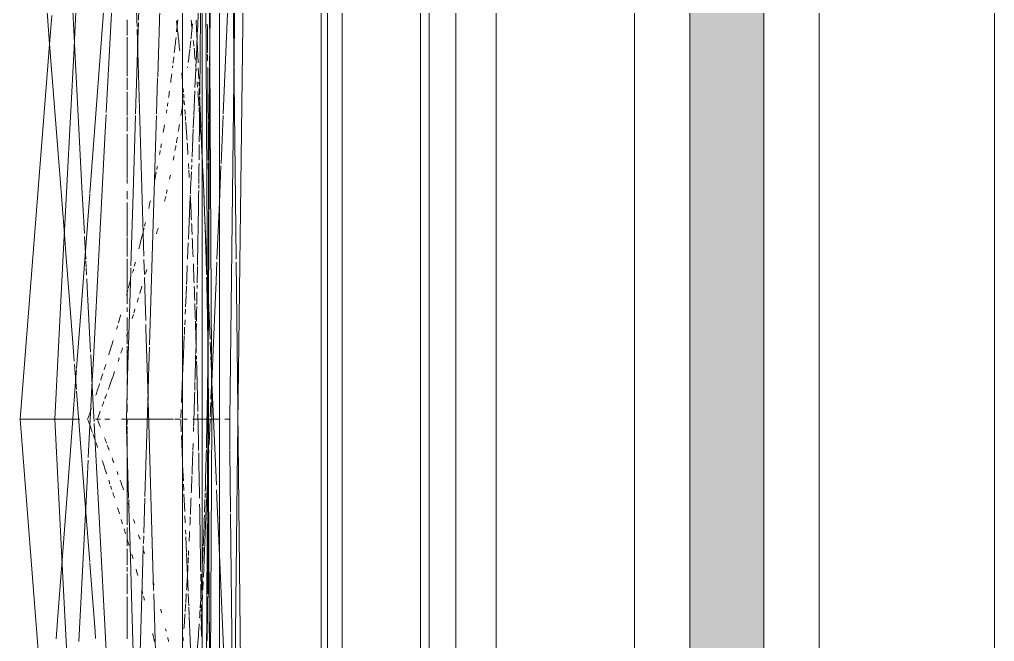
# Model space of a CAD drawing. Header units: inches. Extents: x -2349 to 1043, y -456 to 2193.
# Drawn here: x 992.5 to 1005.7, y 388.36 to 396.78 of the extents above; entities that cross this region are included whole.
import ezdxf

# ---------------------------------------------------------------- set-up
doc = ezdxf.new("R2010")
doc.units = ezdxf.units.IN
doc.header["$MEASUREMENT"] = 0
for name, color, linetype, lineweight in [('5033_00_7th-9th Floors_Updated_dwg', 8, 'Continuous', 9), ('A-GLAZ-CURT', 52, 'Continuous', 13), ('A-GLAZ-CWMG', 51, 'Continuous', 13), ('A-Shell', 7, 'Continuous', 9), ('A-WALL', 113, 'Continuous', 13), ('I-FURN', 30, 'Continuous', 9), ('I-WALL', 2, 'Continuous', 13)]:
    doc.layers.add(name, color=color, linetype=linetype, lineweight=lineweight)

# ---------------------------------------------------------------- blocks, each defined once
blk = doc.blocks.new('5033_00_7th-9th Floors_Updated_dwg-8585573-7TH FLOOR POWER _ SIGNAL')
at = {"layer": 'A-Shell'}
for p, q in [((993.954, 216.544), (993.954, 216.754)), ((993.954, 216.754), (993.954, 216.544)), ((993.954, 215.991), (993.954, 216.522)), ((993.954, 216.522), (993.954, 215.991)), ((993.954, 215.807), (993.954, 215.97)), ((993.954, 215.97), (993.954, 215.807)), ((993.954, 215.459), (993.954, 215.779)), ((993.954, 215.779), (993.954, 215.459)), ((993.954, 215.248), (993.954, 215.442)), ((993.954, 215.442), (993.954, 215.248)), ((993.954, 214.613), (993.954, 215.209)), ((993.954, 215.209), (993.954, 214.613)), ((993.954, 214.54), (993.954, 214.604)), ((993.954, 214.604), (993.954, 214.54)), ((993.954, 214.326), (993.954, 214.436)), ((993.954, 214.436), (993.954, 214.326)), ((993.954, 213.821), (993.954, 214.281)), ((993.954, 214.281), (993.954, 213.821)), ((993.954, 213.552), (993.954, 213.808)), ((993.954, 213.808), (993.954, 213.552)), ((993.954, 212.908), (993.954, 213.517)), ((993.954, 213.517), (993.954, 212.908)), ((993.954, 212.802), (993.954, 212.858)), ((993.954, 212.858), (993.954, 212.802)), ((993.954, 212.535), (993.954, 212.725)), ((993.954, 212.725), (993.954, 212.535)), ((993.954, 212.364), (993.954, 212.512)), ((993.954, 212.512), (993.954, 212.364)), ((993.954, 212.222), (993.954, 212.338)), ((993.954, 212.338), (993.954, 212.222)), ((993.954, 211.955), (993.954, 212.214)), ((993.954, 212.214), (993.954, 211.955)), ((993.954, 211.609), (993.954, 211.9)), ((993.954, 211.9), (993.954, 211.609)), ((993.954, 211.443), (993.954, 211.549)), ((993.954, 211.549), (993.954, 211.443)), ((993.954, 211.276), (993.954, 211.347)), ((993.954, 211.347), (993.954, 211.276)), ((993.954, 211.199), (993.954, 211.25)), ((993.954, 211.25), (993.954, 211.199)), ((993.954, 211.144), (993.954, 211.189)), ((993.954, 211.189), (993.954, 211.144)), ((993.954, 210.946), (993.954, 211.127)), ((993.954, 211.127), (993.954, 210.946)), ((993.954, 209.632), (993.954, 209.882)), ((993.954, 209.882), (993.954, 209.632)), ((993.954, 209.369), (993.954, 209.592)), ((993.954, 209.592), (993.954, 209.369)), ((993.954, 209.284), (993.954, 209.346)), ((993.954, 209.346), (993.954, 209.284)), ((993.954, 208.985), (993.954, 209.256)), ((993.954, 209.256), (993.954, 208.985)), ((993.954, 208.372), (993.954, 208.943)), ((993.954, 208.943), (993.954, 208.372))]:
    blk.add_line(p, q, dxfattribs=at)
at = {"layer": 'A-Shell', "flags": 128}
for points in [[(993.954, 210.432), (993.954, 210.79), (993.954, 210.838)], [(993.954, 210.838), (993.954, 210.79), (993.954, 210.432)], [(993.954, 209.919), (993.954, 210.226), (993.954, 210.43)], [(993.954, 210.43), (993.954, 210.226), (993.954, 209.919)]]:
    blk.add_lwpolyline(points, dxfattribs=at)
blk = doc.blocks.new('System Panel - Glazed-7824390-7TH FLOOR POWER _ SIGNAL')
at = {"layer": 'A-GLAZ-CURT', "lineweight": 9}
blk.add_hatch(color=7, dxfattribs=at).paths.add_polyline_path([(-30.25, -0.5), (30.25, -0.5), (30.25, 0.5), (-30.25, 0.5)], flags=0)
at = {"layer": 'A-GLAZ-CURT', "color": 8, "lineweight": 20}
for p, q in [((30.25, 0.5), (-30.25, 0.5)), ((-30.25, -0.5), (30.25, -0.5))]:
    blk.add_line(p, q, dxfattribs=at)
blk = doc.blocks.new('Rectangular Mullion - 1_5_ x 2_5_ rectangular SS-7796928-7TH FLOOR POWER _ SIGNAL')
at = {"layer": 'A-GLAZ-CWMG', "lineweight": 9}
for p, q in [((1000.829, -63.792), (1000.829, -124.292)), ((1003.329, -63.792), (1003.329, -124.292))]:
    blk.add_line(p, q, dxfattribs=at)
blk = doc.blocks.new('Walls 1 - Walls 1-7438491-7TH FLOOR POWER _ SIGNAL')
at = {"layer": 'A-WALL', "lineweight": 9}
for p, q in [((996.868, 298.776), (996.868, 435.47)), ((998.408, 435.457), (998.408, 298.789)), ((998.046, 435.249), (998.046, 298.776)), ((997.929, 435.186), (997.929, 298.776)), ((998.954, 434.474), (998.954, 299.772)), ((996.584, 401.097), (996.584, 334.633)), ((996.67, 401.097), (996.67, 334.633))]:
    blk.add_line(p, q, dxfattribs=at)
blk = doc.blocks.new('Curtains_and_Valance_14992 - Curtains_and_Valance_14992-7816730-7TH FLOOR POWER _ SIGNAL')
at = {"layer": 'I-FURN'}
for p, q in [((-2.449, 24), (-2.05, 18.836)), ((0.017, 23.783), (0.017, 0)), ((0.017, 0), (0.146, 23.755)), ((0.25, 23.689), (0.25, 4.326)), ((-0.25, 6.21), (-0.25, 22.217)), ((-0.868, 19.157), (-0.919, 20.855)), ((0.423, 20.827), (0.442, 19.116)), ((-1.714, 18.849), (-1.782, 20.155)), ((-0.866, 19.068), (-0.868, 19.157)), ((-0.059, 19.029), (-0.064, 19.157)), ((-0.774, 15.961), (-0.865, 19.029)), ((-0.052, 18.879), (-0.059, 19.029)), ((0.442, 19.116), (0.477, 15.92)), ((-2.05, 18.836), (-1.913, 17.067)), ((-1.612, 16.889), (-1.713, 18.831)), ((-0.039, 18.576), (-0.051, 18.863)), ((-0.03, 18.359), (-0.036, 18.51)), ((-0.026, 18.265), (-0.028, 18.315)), ((-0.02, 18.14), (-0.024, 18.229)), ((-0.008, 17.862), (-0.019, 18.12)), ((-0.001, 17.699), (-0.008, 17.862)), ((0.017, 17.296), (0, 17.673)), ((0.025, 17.112), (0.018, 17.27)), ((-1.913, 17.064), (-1.85, 16.252)), ((0.032, 16.943), (0.026, 17.07)), ((0.048, 16.568), (0.032, 16.94)), ((-1.58, 16.267), (-1.612, 16.889)), ((0.075, 15.952), (0.049, 16.558)), ((-1.85, 16.252), (-1.831, 16.001)), ((-1.562, 15.92), (-1.577, 16.225)), ((-1.831, 16.001), (-1.732, 14.728)), ((-1.556, 15.809), (-1.56, 15.892)), ((-0.767, 15.712), (-0.773, 15.916)), ((0.085, 15.713), (0.076, 15.92)), ((0.477, 15.879), (0.49, 14.737)), ((-1.55, 15.706), (-1.555, 15.797)), ((-1.542, 15.538), (-1.548, 15.652)), ((-0.752, 15.22), (-0.766, 15.669)), ((0.1, 15.365), (0.087, 15.683)), ((-1.496, 14.661), (-1.542, 15.538)), ((0.123, 14.836), (0.1, 15.365)), ((-0.748, 15.09), (-0.752, 15.22)), ((-0.745, 14.98), (-0.747, 15.035)), ((-0.722, 14.175), (-0.745, 14.98)), ((0.132, 14.626), (0.125, 14.796)), ((-1.732, 14.728), (-1.717, 14.537)), ((0.49, 14.737), (0.606, 4.093)), ((-1.472, 14.205), (-1.494, 14.626)), ((0.142, 14.408), (0.133, 14.602)), ((-1.714, 14.496), (-1.692, 14.205)), ((0.209, 12.861), (0.144, 14.347)), ((-1.692, 14.205), (-1.688, 14.155)), ((-1.45, 13.785), (-1.472, 14.205)), ((-0.716, 14.002), (-0.722, 14.175)), ((-1.686, 14.131), (-1.559, 12.49)), ((-0.712, 13.852), (-0.716, 13.978)), ((-1.447, 13.721), (-1.45, 13.785)), ((-0.641, 11.433), (-0.712, 13.852)), ((-1.388, 12.595), (-1.446, 13.695)), ((0.102, 12.751), (0.103, 13.085)), ((0.102, 12.08), (0.102, 12.751)), ((0.217, 12.685), (0.212, 12.795)), ((0.25, 11.915), (0.217, 12.684)), ((-1.256, 10.047), (-1.388, 12.595)), ((-1.559, 12.49), (-1.507, 11.814)), ((0.331, 10.048), (0.25, 11.915)), ((-1.506, 11.804), (-1.434, 10.875)), ((-0.606, 10.264), (-0.639, 11.389)), ((0.111, 11.168), (0.109, 11.314)), ((0.116, 10.847), (0.111, 11.168)), ((-1.434, 10.875), (-1.427, 10.782))]:
    blk.add_line(p, q, dxfattribs=at)
at = {"layer": 'I-FURN', "flags": 128}
blk.add_lwpolyline([(0.108, 11.343), (0.101, 11.825), (0.102, 12.036)], dxfattribs=at)
at = {"layer": 'I-FURN'}
for points in [[(-0.12, 19.036), (-0.125, 19.076), (-0.129, 19.116), (-0.134, 19.157)], [(-0.331, 19.145), (-0.324, 19.088), (-0.318, 19.03), (-0.312, 18.973)], [(-0.096, 18.805), (-0.099, 18.83), (-0.101, 18.855), (-0.104, 18.88)], [(-0.079, 18.622), (-0.084, 18.674), (-0.088, 18.725), (-0.093, 18.776)], [(-0.065, 18.468), (-0.066, 18.482), (-0.068, 18.496), (-0.069, 18.509)], [(-0.26, 18.44), (-0.258, 18.423), (-0.257, 18.406), (-0.255, 18.389)], [(-0.255, 18.389), (-0.253, 18.362), (-0.25, 18.336), (-0.248, 18.309)], [(-0.241, 18.231), (-0.24, 18.213), (-0.239, 18.196), (-0.237, 18.179)], [(-0.047, 18.249), (-0.049, 18.273), (-0.051, 18.297), (-0.053, 18.321)], [(-0.235, 18.155), (-0.234, 18.135), (-0.232, 18.116), (-0.231, 18.097)], [(-0.028, 17.996), (-0.032, 18.059), (-0.037, 18.123), (-0.042, 18.187)], [(-0.228, 18.062), (-0.226, 18.044), (-0.225, 18.026), (-0.223, 18.008)], [(-0.012, 17.764), (-0.016, 17.833), (-0.021, 17.903), (-0.026, 17.973)], [(-0.219, 17.945), (-0.217, 17.923), (-0.215, 17.901), (-0.214, 17.879)], [(-0.212, 17.861), (-0.211, 17.84), (-0.209, 17.818), (-0.208, 17.797)], [(-0.206, 17.775), (-0.2, 17.694), (-0.194, 17.613), (-0.189, 17.531)], [(-0.002, 17.612), (-0.005, 17.658), (-0.008, 17.704), (-0.011, 17.75)], [(-0.187, 17.494), (-0.183, 17.442), (-0.18, 17.389), (-0.177, 17.337)], [(0.014, 17.335), (0.012, 17.381), (0.009, 17.428), (0.006, 17.474)], [(0.02, 17.227), (0.018, 17.263), (0.016, 17.299), (0.014, 17.335)], [(-0.169, 17.213), (-0.168, 17.19), (-0.166, 17.166), (-0.165, 17.143)], [(-0.164, 17.124), (-0.162, 17.091), (-0.16, 17.058), (-0.158, 17.025)], [(0.029, 17.039), (0.028, 17.068), (0.026, 17.097), (0.025, 17.125)], [(0.034, 16.938), (0.033, 16.958), (0.032, 16.978), (0.031, 16.998)], [(-0.145, 16.784), (-0.14, 16.672), (-0.134, 16.561), (-0.129, 16.451)], [(0.039, 16.804), (0.039, 16.824), (0.038, 16.844), (0.037, 16.865)], [(0.045, 16.667), (0.043, 16.709), (0.042, 16.752), (0.04, 16.794)], [(0.049, 16.566), (0.048, 16.589), (0.047, 16.612), (0.046, 16.635)], [(0.065, 16.09), (0.061, 16.236), (0.056, 16.383), (0.05, 16.53)], [(-0.127, 16.403), (-0.125, 16.37), (-0.124, 16.337), (-0.122, 16.303)], [(-0.122, 16.299), (-0.121, 16.283), (-0.121, 16.267), (-0.12, 16.251)], [(-0.118, 16.204), (-0.115, 16.148), (-0.113, 16.093), (-0.111, 16.037)], [(-0.11, 16.028), (-0.109, 16.001), (-0.108, 15.974), (-0.107, 15.948)], [(0.071, 15.917), (0.069, 15.975), (0.067, 16.032), (0.065, 16.09)], [(-0.103, 15.854), (-0.1, 15.768), (-0.097, 15.683), (-0.093, 15.598)], [(0.076, 15.711), (0.074, 15.779), (0.072, 15.847), (0.071, 15.915)], [(-0.092, 15.551), (-0.089, 15.487), (-0.087, 15.424), (-0.085, 15.36)], [(-0.084, 15.32), (-0.081, 15.247), (-0.079, 15.174), (-0.076, 15.102)], [(0.093, 14.822), (0.091, 14.972), (0.089, 15.122), (0.086, 15.272)], [(-0.076, 15.077), (-0.074, 15.036), (-0.073, 14.994), (-0.072, 14.953)], [(-0.071, 14.933), (-0.07, 14.91), (-0.07, 14.887), (-0.069, 14.863)], [(-0.069, 14.858), (-0.068, 14.834), (-0.067, 14.81), (-0.067, 14.786)], [(0.094, 14.737), (0.094, 14.759), (0.094, 14.781), (0.093, 14.803)], [(-0.067, 14.781), (-0.065, 14.738), (-0.064, 14.696), (-0.063, 14.654)], [(0.095, 14.675), (0.095, 14.696), (0.095, 14.716), (0.094, 14.737)], [(-0.062, 14.608), (-0.061, 14.593), (-0.061, 14.578), (-0.06, 14.563)], [(-0.06, 14.536), (-0.057, 14.451), (-0.055, 14.366), (-0.053, 14.282)], [(0.098, 14.439), (0.097, 14.492), (0.097, 14.544), (0.096, 14.596)], [(0.101, 13.97), (0.1, 14.124), (0.099, 14.279), (0.098, 14.434)], [(-0.053, 14.275), (-0.05, 14.171), (-0.048, 14.068), (-0.045, 13.965)], [(-0.045, 13.965), (-0.044, 13.928), (-0.044, 13.891), (-0.043, 13.854)], [(0.103, 13.484), (0.103, 13.645), (0.102, 13.807), (0.101, 13.97)], [(-0.042, 13.825), (-0.038, 13.658), (-0.035, 13.492), (-0.032, 13.327)], [(0.103, 13.255), (0.103, 13.309), (0.103, 13.363), (0.103, 13.417)], [(-0.031, 13.295), (-0.027, 13.106), (-0.024, 12.919), (-0.02, 12.732)], [(0.103, 13.085), (0.103, 13.135), (0.103, 13.185), (0.103, 13.234)], [(0.102, 12.835), (0.102, 12.918), (0.103, 13.002), (0.103, 13.085)], [(0.101, 12.628), (0.102, 12.697), (0.102, 12.766), (0.102, 12.835)], [(-0.02, 12.732), (-0.02, 12.716), (-0.02, 12.699), (-0.02, 12.683)], [(-0.018, 12.603), (-0.015, 12.386), (-0.011, 12.17), (-0.008, 11.956)], [(0.091, 11.387), (0.096, 11.788), (0.099, 12.194), (0.101, 12.606)], [(-0.008, 11.958), (-0.007, 11.869), (-0.005, 11.779), (-0.004, 11.69)], [(-0.004, 11.655), (-0.003, 11.623), (-0.003, 11.59), (-0.002, 11.557)], [(-0.002, 11.519), (-0.001, 11.443), (0, 11.367), (0.001, 11.291)], [(0.002, 11.237), (0.002, 11.209), (0.003, 11.18), (0.003, 11.152)], [(0.083, 10.749), (0.085, 10.925), (0.088, 11.101), (0.09, 11.279)], [(0.09, 11.279), (0.09, 11.301), (0.09, 11.322), (0.091, 11.344)], [(0.004, 11.103), (0.005, 11.005), (0.006, 10.908), (0.007, 10.811)]]:
    blk.add_open_spline(points, degree=3, dxfattribs=at)
for points, knots in [([(-0.312, 18.97), (-0.311, 18.967), (-0.303, 18.89), (-0.295, 18.813), (-0.288, 18.74)], [-0.65072032, -0.65072032, -0.65072032, -0.65072032, -0.65, -0.6349616, -0.6349616, -0.6349616, -0.6349616]), ([(0.086, 15.273), (0.085, 15.305), (0.082, 15.436), (0.08, 15.569), (0.077, 15.669)], [-0.60673709, -0.60673709, -0.60673709, -0.60673709, -0.6, -0.57870084, -0.57870084, -0.57870084, -0.57870084])]:
    blk.add_open_spline(points, degree=3, knots=knots, dxfattribs=at)
blk = doc.blocks.new('Curtains_and_Valance_14992 - Curtains_and_Valance_14992-V34-7TH FLOOR POWER _ SIGNAL')
at = {"layer": 'I-FURN'}
for p, q in [((0.017, 43.283), (0.017, 24)), ((0.147, 24), (0.043, 43.276)), ((0.25, 43.189), (0.25, 23.826)), ((0.624, 43.158), (0.497, 32.835)), ((-0.25, 25.71), (-0.25, 41.717)), ((-0.586, 37.888), (-0.503, 40.599)), ((0.12, 38.324), (0.131, 39.952)), ((0.301, 37.386), (0.384, 39.293)), ((-1.321, 38.763), (-1.506, 36.314)), ((-1.283, 37.404), (-1.212, 38.748)), ((0.117, 38.027), (0.12, 38.324)), ((0.112, 37.316), (0.117, 38.01)), ((-0.596, 37.556), (-0.587, 37.873)), ((-0.602, 37.387), (-0.596, 37.556)), ((-1.296, 37.147), (-1.284, 37.379)), ((-0.606, 37.244), (-0.602, 37.362)), ((0.107, 36.632), (0.112, 37.28)), ((0.273, 36.715), (0.301, 37.362)), ((-1.457, 34.067), (-1.296, 37.147)), ((-0.697, 34.258), (-0.606, 37.239)), ((0.103, 36.09), (0.107, 36.596)), ((0.25, 36.188), (0.271, 36.681)), ((-1.507, 36.298), (-1.565, 35.53)), ((0.102, 35.85), (0.103, 36.068)), ((0.217, 35.42), (0.25, 36.188)), ((-1.565, 35.53), (-1.615, 34.867)), ((0.21, 35.262), (0.215, 35.377)), ((0.204, 35.119), (0.21, 35.26)), ((0.196, 34.923), (0.204, 35.111)), ((0.145, 33.758), (0.196, 34.923)), ((-1.615, 34.867), (-1.685, 33.937)), ((-0.706, 33.98), (-0.698, 34.226)), ((-1.472, 33.773), (-1.457, 34.067)), ((-0.721, 33.478), (-0.706, 33.98)), ((-1.694, 33.82), (-1.746, 33.134)), ((-1.686, 33.919), (-1.694, 33.82)), ((-1.526, 32.735), (-1.472, 33.773)), ((0.14, 33.636), (0.145, 33.737)), ((0.135, 33.524), (0.14, 33.636)), ((-0.76, 32.207), (-0.721, 33.478)), ((0.125, 33.283), (0.133, 33.476)), ((0.109, 32.908), (0.124, 33.25)), ((-1.746, 33.134), (-1.778, 32.705)), ((0.102, 32.748), (0.106, 32.831)), ((0.497, 32.831), (0.439, 28.114)), ((-1.778, 32.705), (-1.876, 31.4)), ((-1.557, 32.137), (-1.528, 32.697)), ((0.087, 32.399), (0.1, 32.701)), ((0.067, 31.945), (0.087, 32.399)), ((-1.575, 31.805), (-1.557, 32.137)), ((-0.775, 31.708), (-0.761, 32.184)), ((0.032, 31.112), (0.067, 31.935)), ((-1.656, 30.242), (-1.575, 31.805)), ((-0.78, 31.57), (-0.776, 31.671)), ((-0.787, 31.323), (-0.781, 31.536)), ((-1.876, 31.4), (-1.929, 30.704)), ((-0.832, 29.848), (-0.787, 31.323)), ((0.024, 30.939), (0.029, 31.052)), ((0.017, 30.773), (0.021, 30.87)), ((-1.929, 30.704), (-1.961, 30.278)), ((0.001, 30.394), (0.016, 30.757))]:
    blk.add_line(p, q, dxfattribs=at)
for points in [[(-0.004, 39.162), (-0.006, 38.891), (-0.007, 38.615), (-0.01, 38.335)], [(0.09, 38.211), (0.089, 38.342), (0.087, 38.472), (0.086, 38.601)], [(-0.01, 38.335), (-0.011, 38.17), (-0.012, 38.002), (-0.014, 37.834)], [(0.09, 38.105), (0.09, 38.133), (0.09, 38.161), (0.09, 38.189)], [(0.092, 37.884), (0.092, 37.927), (0.091, 37.97), (0.091, 38.014)], [(-0.014, 37.834), (-0.015, 37.774), (-0.015, 37.714), (-0.016, 37.654)], [(0.092, 37.828), (0.092, 37.847), (0.092, 37.865), (0.092, 37.884)], [(0.099, 36.76), (0.097, 37.122), (0.095, 37.478), (0.092, 37.828)], [(-0.016, 37.618), (-0.017, 37.558), (-0.017, 37.496), (-0.018, 37.435)], [(-0.018, 37.435), (-0.019, 37.294), (-0.021, 37.152), (-0.023, 37.009)], [(-0.023, 36.973), (-0.024, 36.903), (-0.025, 36.833), (-0.026, 36.763)], [(-0.027, 36.627), (-0.028, 36.596), (-0.028, 36.564), (-0.029, 36.532)], [(-0.026, 36.712), (-0.027, 36.686), (-0.027, 36.66), (-0.027, 36.634)], [(-0.029, 36.525), (-0.029, 36.498), (-0.029, 36.472), (-0.03, 36.445)], [(-0.031, 36.347), (-0.036, 36.015), (-0.041, 35.678), (-0.047, 35.337)], [(-0.03, 36.427), (-0.03, 36.409), (-0.03, 36.392), (-0.031, 36.374)], [(0.101, 36.148), (0.101, 36.17), (0.101, 36.192), (0.101, 36.214)], [(-0.047, 35.319), (-0.048, 35.246), (-0.05, 35.173), (-0.051, 35.1)], [(-0.052, 35.072), (-0.052, 35.055), (-0.052, 35.038), (-0.053, 35.021)], [(-0.054, 34.971), (-0.055, 34.915), (-0.056, 34.859), (-0.057, 34.803)], [(-0.057, 34.776), (-0.059, 34.711), (-0.06, 34.646), (-0.062, 34.58)], [(0.094, 34.156), (0.096, 34.342), (0.098, 34.527), (0.099, 34.712)], [(-0.062, 34.547), (-0.064, 34.457), (-0.066, 34.367), (-0.068, 34.276)], [(-0.072, 34.123), (-0.072, 34.103), (-0.073, 34.083), (-0.073, 34.063)], [(-0.07, 34.204), (-0.071, 34.181), (-0.071, 34.159), (-0.072, 34.136)], [(0.09, 33.783), (0.092, 33.898), (0.093, 34.013), (0.094, 34.128)], [(-0.073, 34.062), (-0.076, 33.966), (-0.078, 33.871), (-0.081, 33.775)], [(-0.081, 33.756), (-0.082, 33.719), (-0.083, 33.681), (-0.084, 33.644)], [(0.086, 33.491), (0.087, 33.589), (0.089, 33.686), (0.09, 33.783)], [(-0.085, 33.62), (-0.086, 33.58), (-0.087, 33.54), (-0.088, 33.501)], [(-0.089, 33.477), (-0.092, 33.371), (-0.095, 33.264), (-0.099, 33.157)], [(-0.088, 33.501), (-0.089, 33.493), (-0.089, 33.486), (-0.089, 33.479)], [(0.073, 32.861), (0.078, 33.067), (0.082, 33.271), (0.085, 33.474)], [(0.085, 33.479), (0.086, 33.483), (0.086, 33.487), (0.086, 33.491)], [(-0.099, 33.142), (-0.1, 33.123), (-0.101, 33.103), (-0.101, 33.083)], [(-0.107, 32.921), (-0.107, 32.892), (-0.108, 32.864), (-0.109, 32.836)], [(-0.11, 32.825), (-0.111, 32.781), (-0.113, 32.737), (-0.114, 32.693)], [(0.057, 32.271), (0.063, 32.46), (0.068, 32.649), (0.073, 32.836)], [(-0.115, 32.688), (-0.117, 32.627), (-0.119, 32.565), (-0.121, 32.504)], [(-0.122, 32.482), (-0.125, 32.406), (-0.128, 32.33), (-0.131, 32.253)], [(0.055, 32.186), (0.056, 32.207), (0.056, 32.228), (0.057, 32.249)], [(-0.134, 32.186), (-0.137, 32.111), (-0.14, 32.037), (-0.143, 31.962)], [(0.048, 31.991), (0.05, 32.049), (0.052, 32.106), (0.054, 32.164)], [(-0.145, 31.93), (-0.146, 31.892), (-0.148, 31.855), (-0.15, 31.818)], [(0.031, 31.539), (0.037, 31.677), (0.042, 31.814), (0.047, 31.95)], [(-0.154, 31.731), (-0.156, 31.687), (-0.158, 31.644), (-0.16, 31.601)], [(-0.167, 31.468), (-0.168, 31.447), (-0.169, 31.426), (-0.17, 31.406)], [(0.023, 31.353), (0.026, 31.407), (0.028, 31.461), (0.03, 31.515)], [(-0.171, 31.377), (-0.172, 31.351), (-0.174, 31.325), (-0.175, 31.3)], [(0.021, 31.296), (0.021, 31.312), (0.022, 31.328), (0.023, 31.344)], [(-0.187, 31.089), (-0.19, 31.04), (-0.193, 30.991), (-0.196, 30.942)], [(0.007, 31.024), (0.008, 31.043), (0.009, 31.061), (0.01, 31.079)], [(0.002, 30.931), (0.004, 30.958), (0.005, 30.985), (0.007, 31.011)], [(-0.199, 30.892), (-0.201, 30.851), (-0.204, 30.81), (-0.206, 30.768)], [(-0.011, 30.697), (-0.009, 30.728), (-0.007, 30.76), (-0.005, 30.791)], [(-0.004, 30.821), (-0.002, 30.845), (-0.001, 30.869), (0, 30.892)], [(-0.207, 30.754), (-0.21, 30.719), (-0.212, 30.683), (-0.214, 30.647)], [(-0.019, 30.56), (-0.017, 30.596), (-0.015, 30.632), (-0.013, 30.668)], [(-0.216, 30.618), (-0.221, 30.55), (-0.225, 30.482), (-0.23, 30.414)], [(-0.032, 30.374), (-0.029, 30.41), (-0.027, 30.446), (-0.024, 30.482)], [(-0.239, 30.297), (-0.24, 30.281), (-0.241, 30.265), (-0.242, 30.249)]]:
    blk.add_open_spline(points, degree=3, dxfattribs=at)
for points, knots in [([(0.101, 36.23), (0.101, 36.299), (0.1, 36.463), (0.1, 36.626), (0.099, 36.72)], [-0.39579324, -0.39579324, -0.39579324, -0.39579324, -0.38461538, -0.36921621, -0.36921621, -0.36921621, -0.36921621]), ([(0.099, 34.712), (0.099, 34.804), (0.102, 35.263), (0.102, 35.714), (0.101, 36.069)], [-0.47594661, -0.47594661, -0.47594661, -0.47594661, -0.46153846, -0.40441722, -0.40441722, -0.40441722, -0.40441722]), ([(-0.177, 31.275), (-0.178, 31.243), (-0.181, 31.187), (-0.184, 31.131), (-0.186, 31.107)], [-0.350870067, -0.350870067, -0.350870067, -0.350870067, -0.346153846, -0.342670092, -0.342670092, -0.342670092, -0.342670092]), ([(0.011, 31.099), (0.012, 31.121), (0.015, 31.169), (0.017, 31.216), (0.018, 31.241)], [-0.657103549, -0.657103549, -0.657103549, -0.657103549, -0.653846154, -0.650174839, -0.650174839, -0.650174839, -0.650174839]), ([(-0.061, 29.974), (-0.061, 29.975), (-0.051, 30.108), (-0.041, 30.241), (-0.032, 30.374)], [-0.71156775, -0.71156775, -0.71156775, -0.71156775, -0.71153846, -0.69230769, -0.69230769, -0.69230769, -0.69230769])]:
    blk.add_open_spline(points, degree=3, knots=knots, dxfattribs=at)
blk = doc.blocks.new('Curtains_and_Valance_14992 - Curtains_and_Valance_14992-V39-7TH FLOOR POWER _ SIGNAL')
at = {"layer": 'I-FURN'}
for p, q in [((0.017, 34.033), (0.017, 24)), ((0.147, 24), (0.093, 34.013)), ((0.25, 33.938), (0.25, 14.575)), ((0.497, 32.817), (0.445, 28.596)), ((-1.714, 29.138), (-1.539, 32.48)), ((-0.25, 16.46), (-0.25, 32.466)), ((-0.049, 29.242), (-0.011, 30.124)), ((-0.846, 29.407), (-0.836, 29.729)), ((-2.022, 29.467), (-2.048, 29.132)), ((-0.85, 29.269), (-0.847, 29.372)), ((-0.868, 28.691), (-0.85, 29.269)), ((-0.058, 29.032), (-0.05, 29.223)), ((-2.048, 29.132), (-2.449, 24)), ((-1.72, 29.028), (-1.714, 29.138)), ((-1.866, 26.224), (-1.72, 29.028)), ((-0.069, 28.769), (-0.058, 29.032)), ((-0.885, 28.138), (-0.868, 28.691)), ((-0.081, 28.493), (-0.071, 28.732)), ((-0.071, 28.732), (-0.07, 28.759)), ((0.445, 28.596), (0.389, 24)), ((-0.097, 28.112), (-0.083, 28.45)), ((-0.918, 27.056), (-0.885, 28.112)), ((-0.105, 27.946), (-0.098, 28.106)), ((-0.116, 27.689), (-0.105, 27.932)), ((-0.121, 27.556), (-0.116, 27.679)), ((-0.125, 27.483), (-0.123, 27.528)), ((-0.14, 27.124), (-0.13, 27.351)), ((-0.129, 27.385), (-0.126, 27.442)), ((-0.143, 27.054), (-0.14, 27.12)), ((-0.948, 26.078), (-0.918, 27.056)), ((-0.164, 26.567), (-0.145, 27.011)), ((-0.169, 26.438), (-0.164, 26.567)), ((-0.181, 26.17), (-0.172, 26.39)), ((-1.982, 24), (-1.866, 26.224)), ((-0.95, 25.997), (-0.948, 26.053)), ((-0.192, 25.905), (-0.185, 26.084)), ((-0.981, 25.006), (-0.95, 25.997)), ((-0.196, 25.827), (-0.192, 25.903)), ((-0.202, 25.682), (-0.197, 25.801)), ((-0.209, 25.523), (-0.202, 25.674)), ((-0.213, 25.424), (-0.21, 25.49)), ((-0.225, 25.149), (-0.221, 25.248)), ((-0.219, 25.279), (-0.216, 25.346)), ((-0.237, 24.878), (-0.226, 25.132)), ((-0.989, 24.746), (-0.981, 24.993)), ((-0.249, 24.591), (-0.237, 24.875)), ((-1.011, 24), (-0.989, 24.746)), ((-0.265, 24.228), (-0.25, 24.567)), ((-0.274, 24.019), (-0.269, 24.134)), ((-2.449, 24), (-2.089, 19.341)), ((-1.88, 22.036), (-1.982, 24)), ((-1.008, 23.894), (-1.011, 24)), ((-0.267, 23.83), (-0.274, 24)), ((0.147, 24), (0.017, 24)), ((0.017, 24), (0.147, 24)), ((0.017, 24), (0.017, 0)), ((0.017, 0), (0.147, 24)), ((0.389, 24), (0.393, 23.58)), ((-1.003, 23.715), (-1.008, 23.892)), ((-0.25, 23.438), (-0.265, 23.781)), ((-0.98, 22.933), (-1.003, 23.715)), ((0.393, 23.575), (0.402, 22.741)), ((-0.238, 23.166), (-0.248, 23.381)), ((-0.233, 23.037), (-0.236, 23.121)), ((-0.22, 22.752), (-0.23, 22.985)), ((-0.976, 22.794), (-0.979, 22.912)), ((-0.961, 22.297), (-0.976, 22.794)), ((0.402, 22.722), (0.436, 19.631)), ((-0.214, 22.597), (-0.218, 22.694)), ((-0.207, 22.444), (-0.209, 22.5)), ((-0.2, 22.295), (-0.205, 22.408)), ((-0.936, 21.45), (-0.961, 22.286)), ((-0.196, 22.202), (-0.2, 22.286)), ((-0.183, 21.887), (-0.196, 22.194)), ((-1.825, 20.991), (-1.88, 22.036)), ((-0.173, 21.675), (-0.182, 21.875)), ((-0.165, 21.476), (-0.172, 21.638)), ((-0.884, 19.696), (-0.936, 21.45)), ((-0.159, 21.344), (-0.164, 21.458)), ((-0.116, 20.344), (-0.159, 21.332)), ((-1.74, 19.351), (-1.825, 20.991))]:
    blk.add_line(p, q, dxfattribs=at)
for points in [[(-0.313, 29.409), (-0.319, 29.355), (-0.324, 29.301), (-0.33, 29.246)], [(-0.338, 29.169), (-0.345, 29.1), (-0.353, 29.032), (-0.361, 28.964)], [(-0.148, 29.031), (-0.145, 29.062), (-0.141, 29.093), (-0.138, 29.125)], [(-0.172, 28.833), (-0.164, 28.894), (-0.157, 28.956), (-0.15, 29.017)], [(-0.367, 28.908), (-0.371, 28.88), (-0.374, 28.851), (-0.377, 28.823)], [(-0.395, 28.68), (-0.4, 28.641), (-0.405, 28.602), (-0.41, 28.562)], [(-0.382, 28.787), (-0.383, 28.778), (-0.384, 28.769), (-0.385, 28.759)], [(-0.181, 28.759), (-0.181, 28.763), (-0.18, 28.767), (-0.18, 28.771)], [(-0.426, 28.443), (-0.43, 28.414), (-0.435, 28.385), (-0.439, 28.356)], [(-0.449, 28.286), (-0.451, 28.271), (-0.453, 28.256), (-0.455, 28.24)], [(-0.254, 28.23), (-0.249, 28.262), (-0.245, 28.294), (-0.24, 28.326)], [(-0.463, 28.191), (-0.465, 28.175), (-0.467, 28.16), (-0.47, 28.144)], [(-0.272, 28.112), (-0.267, 28.145), (-0.262, 28.179), (-0.257, 28.212)], [(-0.333, 27.742), (-0.329, 27.769), (-0.324, 27.795), (-0.319, 27.822)], [(-0.551, 27.642), (-0.554, 27.623), (-0.557, 27.604), (-0.561, 27.585)], [(-0.536, 27.729), (-0.539, 27.712), (-0.542, 27.695), (-0.545, 27.678)], [(-0.352, 27.639), (-0.347, 27.662), (-0.343, 27.684), (-0.339, 27.707)], [(-0.376, 27.507), (-0.372, 27.526), (-0.369, 27.546), (-0.365, 27.566)], [(-0.605, 27.346), (-0.612, 27.311), (-0.619, 27.276), (-0.626, 27.241)], [(-0.589, 27.429), (-0.592, 27.413), (-0.595, 27.398), (-0.598, 27.382)], [(-0.427, 27.251), (-0.423, 27.27), (-0.419, 27.289), (-0.415, 27.308)], [(-0.468, 27.059), (-0.465, 27.075), (-0.461, 27.09), (-0.458, 27.106)], [(-0.685, 26.96), (-0.693, 26.925), (-0.7, 26.89), (-0.708, 26.855)], [(-0.493, 26.953), (-0.488, 26.975), (-0.483, 26.996), (-0.478, 27.018)], [(-0.771, 26.589), (-0.775, 26.573), (-0.779, 26.557), (-0.783, 26.541)], [(-0.753, 26.664), (-0.757, 26.648), (-0.761, 26.633), (-0.764, 26.617)], [(-0.602, 26.513), (-0.595, 26.538), (-0.588, 26.564), (-0.582, 26.59)], [(-0.913, 26.035), (-0.917, 26.02), (-0.921, 26.005), (-0.926, 25.99)], [(-0.889, 26.128), (-0.893, 26.11), (-0.898, 26.091), (-0.903, 26.073)], [(-0.751, 25.97), (-0.745, 25.99), (-0.74, 26.01), (-0.734, 26.03)], [(-0.95, 25.9), (-0.961, 25.859), (-0.972, 25.819), (-0.984, 25.778)], [(-0.83, 25.703), (-0.82, 25.736), (-0.81, 25.768), (-0.801, 25.801)], [(-0.993, 25.746), (-0.999, 25.724), (-1.005, 25.701), (-1.011, 25.679)], [(-0.865, 25.587), (-0.859, 25.607), (-0.853, 25.627), (-0.847, 25.647)], [(-0.909, 25.443), (-0.904, 25.46), (-0.899, 25.476), (-0.894, 25.493)], [(-1.087, 25.413), (-1.097, 25.378), (-1.108, 25.342), (-1.118, 25.307)], [(-0.934, 25.363), (-0.928, 25.383), (-0.922, 25.402), (-0.916, 25.421)], [(-1.13, 25.265), (-1.135, 25.25), (-1.139, 25.235), (-1.144, 25.219)], [(-1.01, 25.124), (-1.004, 25.143), (-0.998, 25.162), (-0.992, 25.181)], [(-1.19, 25.066), (-1.209, 25.001), (-1.229, 24.937), (-1.249, 24.873)], [(-1.086, 24.894), (-1.077, 24.919), (-1.069, 24.944), (-1.061, 24.969)], [(-1.29, 24.741), (-1.297, 24.718), (-1.304, 24.696), (-1.311, 24.673)], [(-1.123, 24.783), (-1.118, 24.8), (-1.112, 24.816), (-1.107, 24.832)], [(-1.33, 24.616), (-1.339, 24.588), (-1.348, 24.56), (-1.357, 24.532)], [(-1.257, 24.402), (-1.227, 24.483), (-1.199, 24.565), (-1.17, 24.646)], [(-1.372, 24.485), (-1.389, 24.433), (-1.406, 24.381), (-1.424, 24.329)], [(-1.302, 24.276), (-1.294, 24.299), (-1.285, 24.322), (-1.277, 24.345)], [(-1.338, 24.178), (-1.331, 24.199), (-1.323, 24.22), (-1.315, 24.241)], [(-1.484, 24.15), (-1.501, 24.1), (-1.518, 24.05), (-1.535, 24)], [(-1.405, 24), (-1.391, 24.036), (-1.378, 24.072), (-1.364, 24.109)], [(-2.428, 24), (-2.405, 24), (-2.367, 24), (-2.316, 24)], [(-2.315, 24), (-2.366, 24), (-2.405, 24), (-2.428, 24)], [(-2.308, 24), (-2.221, 24), (-2.106, 24), (-1.976, 24)], [(-2.097, 24), (-2.178, 24), (-2.25, 24), (-2.308, 24)], [(-1.971, 24), (-2.015, 24), (-2.057, 24), (-2.097, 24)], [(-1.72, 24), (-1.919, 24), (-2.028, 24), (-1.963, 24)], [(-1.963, 24), (-2.028, 24), (-1.92, 24), (-1.72, 24)], [(-1.94, 24), (-1.907, 24), (-1.873, 24), (-1.837, 24)], [(-1.837, 24), (-1.873, 24), (-1.907, 24), (-1.94, 24)], [(-1.932, 24), (-1.9, 24), (-1.868, 24), (-1.835, 24)], [(-1.834, 24), (-1.867, 24), (-1.9, 24), (-1.932, 24)], [(-1.838, 24), (-1.87, 24), (-1.901, 24), (-1.931, 24)], [(-1.931, 24), (-1.901, 24), (-1.87, 24), (-1.839, 24)], [(-1.837, 24), (-1.868, 24), (-1.898, 24), (-1.927, 24)], [(-1.927, 24), (-1.898, 24), (-1.868, 24), (-1.837, 24)], [(-1.867, 24), (-1.83, 24), (-1.784, 24), (-1.732, 24)], [(-1.732, 24), (-1.784, 24), (-1.83, 24), (-1.867, 24)], [(-1.723, 24), (-1.762, 24), (-1.8, 24), (-1.838, 24)], [(-1.838, 24), (-1.8, 24), (-1.762, 24), (-1.723, 24)], [(-1.726, 24), (-1.763, 24), (-1.801, 24), (-1.837, 24)], [(-1.837, 24), (-1.801, 24), (-1.763, 24), (-1.726, 24)], [(-1.823, 24), (-1.789, 24), (-1.755, 24), (-1.721, 24)], [(-1.721, 24), (-1.755, 24), (-1.789, 24), (-1.823, 24)], [(-1.797, 24), (-1.773, 24), (-1.749, 24), (-1.724, 24)], [(-1.724, 24), (-1.749, 24), (-1.773, 24), (-1.797, 24)], [(-1.658, 24), (-1.68, 24), (-1.7, 24), (-1.719, 24)], [(-1.719, 24), (-1.7, 24), (-1.68, 24), (-1.658, 24)], [(-1.707, 24), (-1.691, 24), (-1.672, 24), (-1.653, 24)], [(-1.653, 24), (-1.672, 24), (-1.691, 24), (-1.707, 24)], [(-1.695, 24), (-1.681, 24), (-1.667, 24), (-1.652, 24)], [(-1.652, 24), (-1.667, 24), (-1.681, 24), (-1.695, 24)], [(-1.643, 24), (-1.659, 24), (-1.675, 24), (-1.692, 24)], [(-1.692, 24), (-1.676, 24), (-1.661, 24), (-1.645, 24)], [(-1.692, 24), (-1.675, 24), (-1.659, 24), (-1.643, 24)], [(-1.645, 24), (-1.661, 24), (-1.676, 24), (-1.692, 24)], [(-1.649, 24), (-1.663, 24), (-1.678, 24), (-1.691, 24)], [(-1.691, 24), (-1.678, 24), (-1.663, 24), (-1.649, 24)], [(-1.64, 24), (-1.656, 24), (-1.672, 24), (-1.688, 24)], [(-1.688, 24), (-1.672, 24), (-1.656, 24), (-1.64, 24)], [(-1.687, 24), (-1.671, 24), (-1.655, 24), (-1.639, 24)], [(-1.639, 24), (-1.655, 24), (-1.671, 24), (-1.687, 24)], [(-1.535, 24), (-1.523, 23.966), (-1.51, 23.932), (-1.498, 23.898)], [(-1.38, 24), (-1.397, 24), (-1.413, 24), (-1.429, 24)], [(-1.429, 24), (-1.413, 24), (-1.397, 24), (-1.38, 24)], [(-1.426, 24), (-1.409, 24), (-1.392, 24), (-1.375, 24)], [(-1.375, 24), (-1.392, 24), (-1.409, 24), (-1.426, 24)], [(-1.424, 24), (-1.407, 24), (-1.389, 24), (-1.372, 24)], [(-1.372, 24), (-1.389, 24), (-1.407, 24), (-1.424, 24)], [(-1.363, 24), (-1.382, 24), (-1.4, 24), (-1.418, 24)], [(-1.418, 24), (-1.4, 24), (-1.382, 24), (-1.363, 24)], [(-1.412, 24), (-1.396, 24), (-1.379, 24), (-1.363, 24)], [(-1.363, 24), (-1.379, 24), (-1.396, 24), (-1.412, 24)], [(-1.362, 24), (-1.379, 24), (-1.395, 24), (-1.411, 24)], [(-1.411, 24), (-1.395, 24), (-1.379, 24), (-1.362, 24)], [(-1.363, 23.893), (-1.377, 23.929), (-1.391, 23.964), (-1.405, 24)], [(-1.304, 24), (-1.295, 24), (-1.286, 24), (-1.278, 24)], [(-1.278, 24), (-1.286, 24), (-1.295, 24), (-1.304, 24)], [(-1.281, 24), (-1.265, 24), (-1.249, 24), (-1.233, 24)], [(-1.233, 24), (-1.249, 24), (-1.265, 24), (-1.281, 24)], [(-1.011, 24), (-1.033, 24), (-1.055, 24), (-1.077, 24)], [(-1.077, 24), (-1.055, 24), (-1.033, 24), (-1.011, 24)], [(-0.621, 24), (-0.934, 24), (-1.037, 24), (-1.006, 24)], [(-1.006, 24), (-1.037, 24), (-0.781, 24), (-0.467, 24)], [(-1.006, 24), (-0.991, 24), (-0.976, 24), (-0.961, 24)], [(-0.961, 24), (-0.976, 24), (-0.991, 24), (-1.006, 24)], [(-0.958, 24), (-0.973, 24), (-0.988, 24), (-1.004, 24)], [(-1.004, 24), (-0.988, 24), (-0.973, 24), (-0.958, 24)], [(-0.876, 24), (-0.891, 24), (-0.809, 24), (-0.686, 24)], [(-0.82, 24), (-0.875, 24), (-0.891, 24), (-0.876, 24)], [(-0.876, 24), (-0.874, 24), (-0.873, 24), (-0.871, 24)], [(-0.871, 24), (-0.873, 24), (-0.874, 24), (-0.876, 24)], [(-0.876, 24), (-0.869, 24), (-0.853, 24), (-0.83, 24)], [(-0.874, 24), (-0.862, 24), (-0.85, 24), (-0.839, 24)], [(-0.839, 24), (-0.85, 24), (-0.862, 24), (-0.874, 24)], [(-0.83, 24), (-0.853, 24), (-0.848, 24), (-0.823, 24)], [(-0.812, 24), (-0.784, 24), (-0.729, 24), (-0.659, 24)], [(-0.7, 24), (-0.747, 24), (-0.784, 24), (-0.812, 24)], [(-0.798, 24), (-0.782, 24), (-0.762, 24), (-0.741, 24)], [(-0.741, 24), (-0.762, 24), (-0.774, 24), (-0.778, 24)], [(-0.569, 24), (-0.587, 24), (-0.604, 24), (-0.62, 24)], [(-0.62, 24), (-0.604, 24), (-0.586, 24), (-0.566, 24)], [(-0.576, 24), (-0.56, 24), (-0.542, 24), (-0.523, 24)], [(-0.526, 24), (-0.544, 24), (-0.56, 24), (-0.576, 24)], [(-0.452, 24), (-0.469, 24), (-0.491, 24), (-0.516, 24)], [(-0.516, 24), (-0.491, 24), (-0.469, 24), (-0.452, 24)], [(-0.502, 24), (-0.482, 24), (-0.465, 24), (-0.451, 24)], [(-0.451, 24), (-0.465, 24), (-0.482, 24), (-0.502, 24)], [(-0.491, 24), (-0.486, 24), (-0.48, 24), (-0.475, 24)], [(-0.475, 24), (-0.481, 24), (-0.486, 24), (-0.491, 24)], [(-0.471, 24), (-0.477, 24), (-0.483, 24), (-0.489, 24)], [(-0.489, 24), (-0.483, 24), (-0.477, 24), (-0.471, 24)], [(-0.474, 24), (-0.471, 24), (-0.468, 24), (-0.466, 24)], [(-0.466, 24), (-0.468, 24), (-0.471, 24), (-0.473, 24)], [(-0.374, 24), (-0.399, 24), (-0.423, 24), (-0.447, 24)], [(-0.447, 24), (-0.423, 24), (-0.398, 24), (-0.37, 24)], [(-0.444, 24), (-0.424, 24), (-0.401, 24), (-0.377, 24)], [(-0.381, 24), (-0.403, 24), (-0.424, 24), (-0.444, 24)], [(-0.405, 24), (-0.405, 24), (-0.405, 24), (-0.405, 24)], [(-0.405, 24), (-0.405, 24), (-0.405, 24), (-0.405, 24)], [(-0.355, 24), (-0.334, 24), (-0.31, 24), (-0.285, 24)], [(-0.288, 24), (-0.311, 24), (-0.334, 24), (-0.355, 24)], [(-0.287, 24), (-0.307, 24), (-0.326, 24), (-0.345, 24)], [(-0.345, 24), (-0.326, 24), (-0.306, 24), (-0.285, 24)], [(-0.275, 24), (-0.275, 24), (-0.274, 24), (-0.274, 24)], [(-0.274, 24), (-0.274, 24), (-0.275, 24), (-0.275, 24)], [(-0.19, 24), (-0.205, 24), (-0.221, 24), (-0.236, 24)], [(-0.236, 24), (-0.221, 24), (-0.205, 24), (-0.189, 24)], [(-0.109, 24), (-0.096, 24), (-0.083, 24), (-0.071, 24)], [(-0.071, 24), (-0.083, 24), (-0.095, 24), (-0.107, 24)], [(-0.061, 24), (-0.076, 24), (-0.091, 24), (-0.106, 24)], [(-0.106, 24), (-0.091, 24), (-0.076, 24), (-0.061, 24)], [(-0.082, 24), (-0.065, 24), (-0.048, 24), (-0.03, 24)], [(-0.031, 24), (-0.048, 24), (-0.065, 24), (-0.082, 24)], [(0.01, 24), (-0.021, 24), (-0.05, 24), (-0.079, 24)], [(-0.079, 24), (-0.05, 24), (-0.02, 24), (0.01, 24)], [(-0.071, 24), (-0.064, 24), (-0.057, 24), (-0.05, 24)], [(-0.05, 24), (-0.057, 24), (-0.064, 24), (-0.071, 24)], [(0.007, 24), (0.032, 24), (0.059, 24), (0.086, 24)], [(0.086, 24), (0.059, 24), (0.032, 24), (0.007, 24)], [(0.092, 24), (0.11, 24), (0.128, 24), (0.147, 24)], [(0.147, 24), (0.128, 24), (0.11, 24), (0.092, 24)], [(0.22, 24), (0.203, 24), (0.181, 24), (0.153, 24)], [(0.153, 24), (0.181, 24), (0.203, 24), (0.218, 24)], [(0.206, 24), (0.19, 24), (0.173, 24), (0.155, 24)], [(0.209, 24), (0.195, 24), (0.177, 24), (0.156, 24)], [(0.156, 24), (0.173, 24), (0.19, 24), (0.206, 24)], [(0.159, 24), (0.178, 24), (0.195, 24), (0.209, 24)], [(0.258, 24), (0.258, 24), (0.246, 24), (0.225, 24)], [(0.231, 24), (0.249, 24), (0.258, 24), (0.258, 24)], [(0.258, 24), (0.258, 24), (0.257, 24), (0.254, 24)], [(0.254, 24), (0.257, 24), (0.258, 24), (0.257, 24)], [(0.384, 24), (0.398, 24), (0.371, 24), (0.322, 24)], [(0.338, 24), (0.379, 24), (0.398, 24), (0.384, 24)], [(-1.498, 23.898), (-1.489, 23.872), (-1.479, 23.846), (-1.47, 23.821)], [(-1.464, 23.802), (-1.455, 23.778), (-1.447, 23.755), (-1.439, 23.731)], [(-1.422, 23.683), (-1.414, 23.662), (-1.407, 23.641), (-1.4, 23.62)], [(-1.279, 23.677), (-1.288, 23.701), (-1.297, 23.724), (-1.306, 23.747)], [(-1.244, 23.583), (-1.252, 23.605), (-1.26, 23.627), (-1.269, 23.648)], [(-1.18, 23.41), (-1.188, 23.433), (-1.196, 23.456), (-1.205, 23.479)], [(-1.121, 23.247), (-1.126, 23.262), (-1.131, 23.277), (-1.137, 23.292)], [(-1.249, 23.174), (-1.244, 23.158), (-1.239, 23.142), (-1.233, 23.126)], [(-1.049, 23.043), (-1.064, 23.087), (-1.079, 23.13), (-1.094, 23.174)], [(-1.223, 23.095), (-1.218, 23.08), (-1.213, 23.064), (-1.208, 23.048)], [(-1.195, 23.007), (-1.187, 22.983), (-1.179, 22.959), (-1.172, 22.935)], [(-0.969, 22.809), (-0.974, 22.826), (-0.98, 22.842), (-0.985, 22.858)], [(-1.129, 22.8), (-1.121, 22.773), (-1.112, 22.747), (-1.104, 22.72)], [(-1.08, 22.643), (-1.074, 22.623), (-1.068, 22.603), (-1.062, 22.583)], [(-0.897, 22.593), (-0.902, 22.61), (-0.908, 22.627), (-0.913, 22.644)], [(-1.042, 22.518), (-1.035, 22.496), (-1.028, 22.473), (-1.021, 22.451)], [(-0.996, 22.367), (-0.988, 22.34), (-0.98, 22.314), (-0.972, 22.287)], [(-0.826, 22.375), (-0.832, 22.394), (-0.838, 22.414), (-0.845, 22.434)], [(-0.766, 22.185), (-0.771, 22.201), (-0.776, 22.217), (-0.781, 22.234)], [(-0.938, 22.174), (-0.932, 22.153), (-0.926, 22.131), (-0.919, 22.11)], [(-0.879, 21.97), (-0.871, 21.941), (-0.863, 21.912), (-0.855, 21.883)], [(-0.637, 21.756), (-0.641, 21.773), (-0.646, 21.789), (-0.651, 21.806)], [(-0.8, 21.686), (-0.796, 21.671), (-0.792, 21.656), (-0.788, 21.641)], [(-0.777, 21.6), (-0.773, 21.584), (-0.769, 21.567), (-0.765, 21.551)], [(-0.533, 21.378), (-0.537, 21.395), (-0.542, 21.412), (-0.546, 21.429)], [(-0.472, 21.132), (-0.474, 21.142), (-0.476, 21.152), (-0.479, 21.162)], [(-0.654, 21.098), (-0.65, 21.08), (-0.646, 21.062), (-0.642, 21.044)], [(-0.641, 21.037), (-0.638, 21.022), (-0.634, 21.007), (-0.631, 20.992)], [(-0.439, 20.992), (-0.443, 21.01), (-0.447, 21.028), (-0.451, 21.046)]]:
    blk.add_open_spline(points, degree=3, dxfattribs=at)
for points, knots in [([(-0.135, 29.15), (-0.134, 29.158), (-0.127, 29.225), (-0.12, 29.293), (-0.114, 29.353)], [-0.75112535, -0.75112535, -0.75112535, -0.75112535, -0.75, -0.741406513, -0.741406513, -0.741406513, -0.741406513]), ([(-0.494, 27.986), (-0.494, 27.985), (-0.499, 27.951), (-0.505, 27.917), (-0.51, 27.885)], [-0.192537959, -0.192537959, -0.192537959, -0.192537959, -0.192307692, -0.187687918, -0.187687918, -0.187687918, -0.187687918]), ([(-0.307, 27.898), (-0.303, 27.921), (-0.298, 27.952), (-0.293, 27.984), (-0.291, 27.993)], [-0.810890479, -0.810890479, -0.810890479, -0.810890479, -0.807692308, -0.806372648, -0.806372648, -0.806372648, -0.806372648]), ([(-0.784, 26.536), (-0.797, 26.483), (-0.816, 26.406), (-0.836, 26.33), (-0.842, 26.307)], [-0.12311392, -0.12311392, -0.12311392, -0.12311392, -0.11538462, -0.11204921, -0.11204921, -0.11204921, -0.11204921]), ([(-1.968, 24), (-2.175, 24), (-2.442, 24), (-2.459, 24), (-2.437, 24)], [1.8269378, 1.8269378, 1.8269378, 1.8269378, 1.922507, 1.9815107, 1.9815107, 1.9815107, 1.9815107]), ([(-2.436, 24), (-2.458, 24), (-2.443, 24), (-2.175, 24), (-1.968, 24)], [0.7795851, 0.7795851, 0.7795851, 0.7795851, 0.8385889, 0.9341581, 0.9341581, 0.9341581, 0.9341581]), ([(-1.976, 24), (-2.117, 24), (-2.472, 24), (-2.24, 24), (-1.98, 24)], [1.8492957, 1.8492957, 1.8492957, 1.8492957, 1.922507, 2.0886194, 2.0886194, 2.0886194, 2.0886194]), ([(-1.967, 24), (-2.228, 24), (-2.475, 24), (-2.117, 24), (-1.976, 24)], [0.6724764, 0.6724764, 0.6724764, 0.6724764, 0.8385889, 0.9118002, 0.9118002, 0.9118002, 0.9118002]), ([(-1.953, 24), (-1.937, 24), (-1.911, 24), (-1.874, 24), (-1.867, 24)], [1.29048758, 1.29048758, 1.29048758, 1.29048758, 1.31074279, 1.31534778, 1.31534778, 1.31534778, 1.31534778]), ([(-1.867, 24), (-1.874, 24), (-1.911, 24), (-1.938, 24), (-1.953, 24)], [1.44574809, 1.44574809, 1.44574809, 1.44574809, 1.45035307, 1.47060829, 1.47060829, 1.47060829, 1.47060829]), ([(-1.755, 24), (-1.756, 24), (-1.9, 24), (-1.872, 24), (-1.742, 24)], [1.4498267, 1.4498267, 1.4498267, 1.4498267, 1.4503531, 1.5512258, 1.5512258, 1.5512258, 1.5512258]), ([(-1.741, 24), (-1.871, 24), (-1.9, 24), (-1.756, 24), (-1.755, 24)], [1.2098701, 1.2098701, 1.2098701, 1.2098701, 1.3107428, 1.3112692, 1.3112692, 1.3112692, 1.3112692]), ([(-1.078, 24), (-1.073, 24), (-1.051, 24), (-1.03, 24), (-1.014, 24)], [1.656362545, 1.656362545, 1.656362545, 1.656362545, 1.658229947, 1.664253052, 1.664253052, 1.664253052, 1.664253052]), ([(-1.014, 24), (-1.03, 24), (-1.051, 24), (-1.073, 24), (-1.078, 24)], [1.096842816, 1.096842816, 1.096842816, 1.096842816, 1.102865921, 1.104733323, 1.104733323, 1.104733323, 1.104733323]), ([(0.172, 24), (0.186, 24), (0.202, 24), (0.217, 24), (0.219, 24)], [1.82384497, 1.82384497, 1.82384497, 1.82384497, 1.83254554, 1.83425469, 1.83425469, 1.83425469, 1.83425469]), ([(0.219, 24), (0.217, 24), (0.202, 24), (0.186, 24), (0.172, 24)], [0.92684118, 0.92684118, 0.92684118, 0.92684118, 0.92855032, 0.93725089, 0.93725089, 0.93725089, 0.93725089]), ([(-1.338, 23.441), (-1.321, 23.392), (-1.301, 23.331), (-1.281, 23.271), (-1.277, 23.26)], [-0.96034597, -0.96034597, -0.96034597, -0.96034597, -0.95, -0.94756578, -0.94756578, -0.94756578, -0.94756578])]:
    blk.add_open_spline(points, degree=3, knots=knots, dxfattribs=at)

msp = doc.modelspace()

# ---------------------------------------------------------------- linework, layer by layer
at = {"layer": 'I-WALL', "lineweight": 9}
msp.add_line((1005.704, 1677.045), (1005.704, -450.911), dxfattribs=at)

# ---------------------------------------------------------------- block references
at = {"layer": '5033_00_7th-9th Floors_Updated_dwg', "color": 7}
msp.add_blockref('5033_00_7th-9th Floors_Updated_dwg-8585573-7TH FLOOR POWER _ SIGNAL', (0, 180.019), dxfattribs=at)
at = {"layer": 'A-GLAZ-CURT', "lineweight": 9, "rotation": 89.99999999999991}
msp.add_blockref('System Panel - Glazed-7824390-7TH FLOOR POWER _ SIGNAL', (1002.079, 397.958), dxfattribs=at)
at = {"layer": 'A-GLAZ-CWMG', "lineweight": 9}
msp.add_blockref('Rectangular Mullion - 1_5_ x 2_5_ rectangular SS-7796928-7TH FLOOR POWER _ SIGNAL', (0, 492), dxfattribs=at)
at = {"layer": 'A-WALL', "lineweight": 9}
msp.add_blockref('Walls 1 - Walls 1-7438491-7TH FLOOR POWER _ SIGNAL', (0, 0), dxfattribs=at)
at = {"layer": 'I-FURN'}
for name, p in [('Curtains_and_Valance_14992 - Curtains_and_Valance_14992-7816730-7TH FLOOR POWER _ SIGNAL', (994.954, 377.615)), ('Curtains_and_Valance_14992 - Curtains_and_Valance_14992-V39-7TH FLOOR POWER _ SIGNAL', (994.954, 367.365)), ('Curtains_and_Valance_14992 - Curtains_and_Valance_14992-V34-7TH FLOOR POWER _ SIGNAL', (994.954, 358.115))]:
    msp.add_blockref(name, p, dxfattribs=at)

doc.saveas('drawing.dxf')
